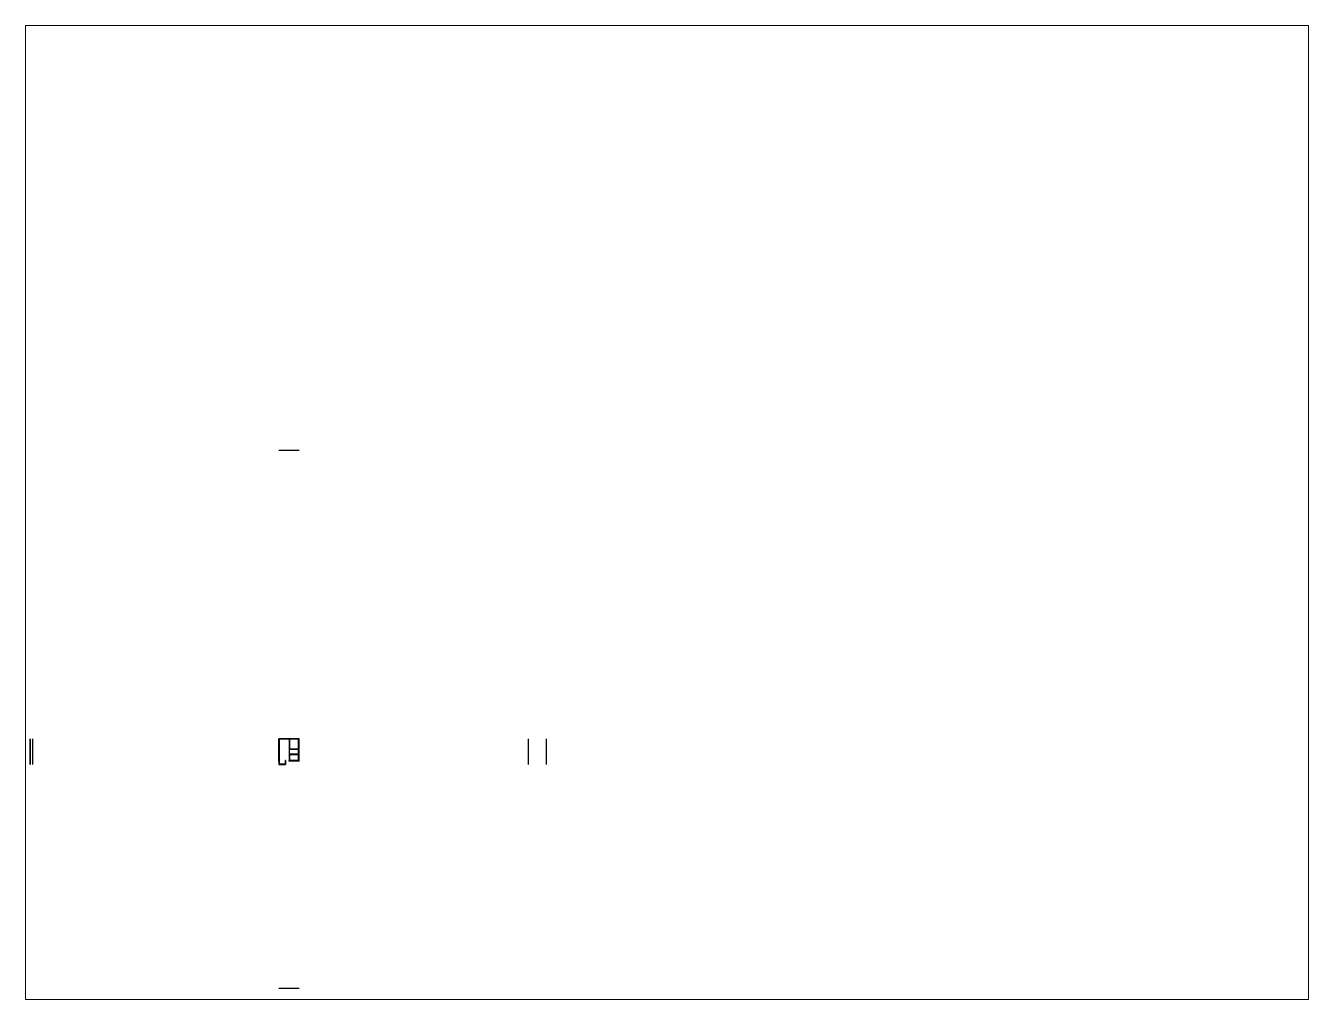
# Paper-space layout 'Presentación2' of a CAD drawing. Header units: millimetres. Extents: x 26 to 231, y 20 to 176.
# The model-space entities are those that its viewports show. They can reach past a viewport. Long polylines and large blocks are cut down to what shows.
import ezdxf

# ---------------------------------------------------------------- set-up
doc = ezdxf.new("R2010")
doc.units = ezdxf.units.MM
doc.layers.add('MUROS', color=7, linetype='Continuous')

msp = doc.modelspace()

# ---------------------------------------------------------------- linework, layer by layer
at = {"layer": 'MUROS'}
for p, q in [((81.3, 169.15), (88, 169.15)), ((-1.27, 73.49), (-1.27, 65.02)), ((-1.27, 73.49), (-1.27, 65.02)), ((-1.12, 73.49), (-1.12, 65.02)), ((-0.37, 73.49), (-0.37, 65.02)), ((-0.37, 73.49), (-0.37, 65.02)), ((-0.37, 73.49), (-0.37, 65.02)), ((-0.37, 73.49), (-0.37, 65.02)), ((88, 73.49), (81.3, 73.49)), ((81.3, 73.49), (81.3, 65.02)), ((88, 73.49), (81.3, 73.49)), ((81.3, 66.14), (81.3, 73.49)), ((81.45, 73.49), (81.45, 65.17)), ((84.69, 73.34), (81.45, 73.34)), ((84.69, 73.34), (81.45, 73.34)), ((84.69, 73.34), (84.69, 66.29)), ((84.69, 73.34), (84.69, 66.29)), ((84.69, 73.34), (84.69, 66.29)), ((87.85, 73.34), (84.84, 73.34)), ((87.85, 73.34), (84.84, 73.34)), ((84.84, 73.34), (84.84, 69.94)), ((87.85, 66.29), (87.85, 73.34)), ((87.85, 66.29), (87.85, 73.34)), ((88, 66.14), (88, 73.49)), ((164.02, 73.49), (164.02, 65.02)), ((164.02, 73.49), (164.02, 65.02)), ((164.02, 73.49), (164.02, 65.02)), ((164.02, 73.49), (164.02, 65.02)), ((164.02, 73.49), (164.02, 65.02)), ((164.02, 73.49), (164.02, 65.02)), ((169.91, 73.49), (169.91, 65.02)), ((169.91, 73.49), (169.91, 65.02)), ((81.45, 70.09), (81.3, 70.09)), ((81.45, 70.02), (81.3, 70.02)), ((81.45, 69.94), (81.3, 69.94)), ((81.45, 68.39), (81.3, 68.39)), ((81.45, 68.39), (81.3, 68.39)), ((81.45, 68.32), (81.3, 68.32)), ((81.45, 68.32), (81.3, 68.32)), ((81.45, 68.24), (81.3, 68.24)), ((81.45, 68.24), (81.3, 68.24)), ((81.45, 68.29), (81.45, 65.17)), ((84.84, 68.32), (84.69, 68.32)), ((84.84, 68.32), (84.69, 68.32)), ((87.85, 70.09), (84.84, 70.09)), ((87.85, 69.94), (84.84, 69.94)), ((87.85, 68.39), (84.84, 68.39)), ((87.85, 68.39), (84.84, 68.39)), ((84.84, 68.39), (84.84, 66.29)), ((87.85, 68.24), (84.84, 68.24)), ((87.85, 68.24), (84.84, 68.24)), ((88, 70.02), (87.85, 70.02)), ((88, 68.32), (87.85, 68.32)), ((88, 68.32), (87.85, 68.32)), ((81.3, 65.02), (83.54, 65.02)), ((81.45, 65.17), (83.39, 65.17)), ((83.54, 66.29), (83.36, 66.29)), ((83.39, 66.29), (83.39, 65.17)), ((83.54, 66.14), (83.39, 66.14)), ((83.54, 66.29), (83.54, 65.02)), ((84.62, 66.29), (84.62, 66.14)), ((84.69, 66.29), (84.62, 66.29)), ((88, 66.14), (84.62, 66.14)), ((87.85, 66.29), (84.84, 66.29)), ((88, -9.23), (81.3, -9.23))]:
    msp.add_line(p, q, dxfattribs=at)

psp = doc.layouts.new('Presentación2')

# ---------------------------------------------------------------- viewports
at = {"layer": 'MUROS'}
psp.add_viewport(center=(128.5, 97.5), size=(205.6, 156), view_center_point=(210, 148.5), view_height=322.6605, dxfattribs=at)

doc.saveas('drawing.dxf')
